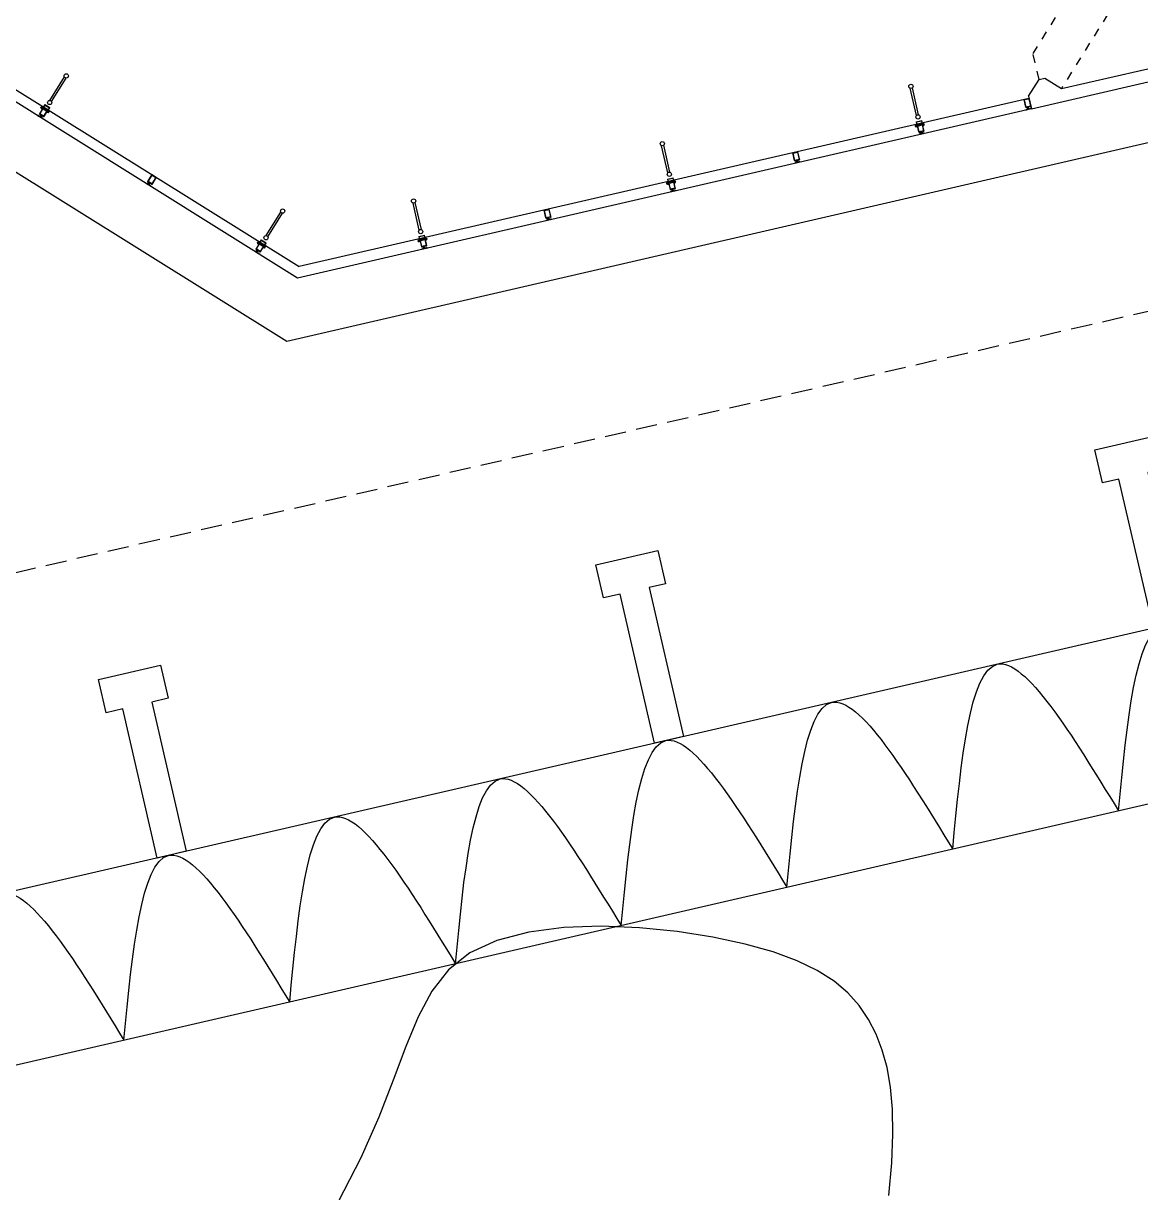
# Model space of a CAD drawing. Extents: x -1592 to 8, y 0 to 418.
# Drawn here: x -1521.29 to -1508.15, y 317.21 to 330.96 of the extents above; entities that cross this region are included whole.
import ezdxf

# ---------------------------------------------------------------- set-up
doc = ezdxf.new("R2010")
doc.units = 0
doc.header["$LTSCALE"] = 0.5
doc.header["$MEASUREMENT"] = 0
doc.linetypes.add('HIDDEN', pattern=[0.375, 0.25, -0.125])
for name, color, linetype in [('columnas', 4, 'CONTINUOUS'), ('paredes', 1, 'CONTINUOUS'), ('PROYECCIONES', 6, 'HIDDEN'), ('TALUD', 5, 'CONTINUOUS'), ('TEXT', 5, 'CONTINUOUS'), ('texturas', 6, 'CONTINUOUS'), ('UCR-CURVAS1', 1, 'CONTINUOUS'), ('ventanas', 1, 'CONTINUOUS'), ('vidrio', 6, 'CONTINUOUS')]:
    doc.layers.add(name, color=color, linetype=linetype)
doc.styles.add('SANSSERIF', font='sas_____.pfb')
doc.dimstyles.new('1-500', dxfattribs={"dimscale": 5.556, "dimtxt": 0.18, "dimasz": 0.18, "dimexe": 0.18, "dimexo": 0.063, "dimgap": 0.09, "dimtad": 2, "dimtih": 1, "dimtoh": 1, "dimzin": 0, "dimdsep": 46, "dimtxsty": 'SANSSERIF', "dimcen": 0.09, "dimclrd": 6, "dimclre": 6, "dimclrt": 1, "dimaunit": 1, "dimadec": 3, "dimazin": 0, "dimtfac": 1, "dimtofl": 0, "dimtmove": 0, "dimatfit": 3, "dimfxl": 1, "dimtolj": 1, "dimtzin": 0, "dimarcsym": 0})

# ---------------------------------------------------------------- blocks, each defined once
blk = doc.blocks.new('apoymuro-cortina')
at = {"layer": 'vidrio', "color": 1, "linetype": 'Continuous'}
for p, q in [((0, 0), (-0.099, 0)), ((0, -0.057), (0, 0)), ((-0.125, -0.001), (-0.125, -0.057)), ((-0.119, 0), (-0.124, 0)), ((-0.124, -0.057), (-0.119, -0.057)), ((-0.122, -0.01), (-0.122, -0.003)), ((-0.122, -0.032), (-0.122, -0.013)), ((-0.096, -0.032), (-0.122, -0.032)), ((-0.122, -0.035), (-0.096, -0.035)), ((-0.122, -0.044), (-0.122, -0.035)), ((-0.122, -0.054), (-0.122, -0.048)), ((-0.121, -0.003), (-0.12, -0.003)), ((-0.12, -0.01), (-0.121, -0.01)), ((-0.121, -0.013), (-0.119, -0.013)), ((-0.119, -0.045), (-0.121, -0.045)), ((-0.121, -0.047), (-0.12, -0.047)), ((-0.12, -0.055), (-0.121, -0.055)), ((-0.12, -0.003), (-0.12, -0.004)), ((-0.12, -0.009), (-0.12, -0.01)), ((-0.12, -0.047), (-0.12, -0.048)), ((-0.12, -0.054), (-0.12, -0.055)), ((-0.119, -0.004), (-0.119, -0.001)), ((-0.119, -0.012), (-0.119, -0.009)), ((-0.119, -0.048), (-0.119, -0.045)), ((-0.119, -0.057), (-0.119, -0.054)), ((-0.1, -0.001), (-0.1, -0.004)), ((-0.1, -0.009), (-0.1, -0.012)), ((-0.1, -0.045), (-0.1, -0.048)), ((-0.1, -0.054), (-0.1, -0.057)), ((-0.099, -0.013), (-0.097, -0.013)), ((-0.097, -0.045), (-0.099, -0.045)), ((-0.099, -0.057), (-0.094, -0.057)), ((-0.098, -0.003), (-0.097, -0.003)), ((-0.098, -0.004), (-0.098, -0.003)), ((-0.098, -0.01), (-0.098, -0.009)), ((-0.097, -0.01), (-0.098, -0.01)), ((-0.098, -0.047), (-0.097, -0.047)), ((-0.098, -0.048), (-0.098, -0.047)), ((-0.098, -0.055), (-0.098, -0.054)), ((-0.097, -0.055), (-0.098, -0.055)), ((-0.096, -0.003), (-0.096, -0.01)), ((-0.096, -0.013), (-0.096, -0.032)), ((-0.096, -0.035), (-0.096, -0.044)), ((-0.096, -0.048), (-0.096, -0.054)), ((-0.094, -0.057), (0, -0.057)), ((-0.093, -0.003), (-0.093, -0.054)), ((-0.004, -0.003), (-0.093, -0.003)), ((-0.093, -0.055), (-0.004, -0.055)), ((-0.003, -0.054), (-0.003, -0.003))]:
    blk.add_line(p, q, dxfattribs=at)
at = {"layer": 'vidrio', "linetype": 'Continuous'}
for p, q in [((-0.04, 0.002), (-0.04, 0.005)), ((-0.04, 0.005), (0.031, 0.005)), ((0.027, 0.002), (-0.04, 0.002)), ((-0.032, 0.006), (-0.032, 0.008)), ((-0.032, 0.008), (-0.006, 0.008)), ((-0.006, 0.006), (-0.032, 0.006)), ((-0.009, 0.01), (-0.029, 0.01)), ((-0.029, 0.01), (-0.029, 0.008)), ((-0.029, 0.008), (-0.009, 0.008)), ((-0.028, 0.011), (-0.028, 0.02)), ((-0.026, 0.021), (-0.011, 0.021)), ((-0.011, 0.011), (-0.026, 0.011)), ((-0.024, 0.02), (-0.024, 0.011)), ((-0.015, 0.021), (-0.023, 0.021)), ((-0.014, 0.011), (-0.014, 0.02)), ((-0.009, 0.02), (-0.009, 0.011)), ((-0.009, 0.008), (-0.009, 0.01)), ((-0.006, 0.008), (-0.006, 0.006)), ((0.027, -0.059), (0.027, 0.002)), ((0.031, -0.063), (0.031, 0.005)), ((-0.105, -0.044), (-0.113, -0.044)), ((-0.04, -0.059), (0.027, -0.059)), ((-0.04, -0.063), (-0.04, -0.059)), ((0.031, -0.063), (-0.04, -0.063)), ((-0.032, -0.063), (-0.032, -0.065)), ((-0.006, -0.063), (-0.032, -0.063)), ((-0.032, -0.065), (-0.006, -0.065)), ((-0.029, -0.068), (-0.029, -0.065)), ((-0.029, -0.065), (-0.009, -0.065)), ((-0.009, -0.068), (-0.029, -0.068)), ((-0.028, -0.069), (-0.028, -0.078)), ((-0.011, -0.068), (-0.026, -0.068)), ((-0.026, -0.078), (-0.011, -0.078)), ((-0.013, -0.005), (-0.025, -0.005)), ((-0.025, -0.005), (-0.025, -0.052)), ((-0.025, -0.052), (-0.013, -0.052)), ((-0.025, -0.083), (-0.025, -0.078)), ((-0.013, -0.079), (-0.025, -0.079)), ((-0.013, -0.081), (-0.025, -0.081)), ((-0.025, -0.083), (-0.024, -0.084)), ((-0.013, -0.083), (-0.025, -0.083)), ((-0.024, -0.078), (-0.024, -0.069)), ((-0.014, -0.084), (-0.024, -0.084)), ((-0.015, -0.078), (-0.023, -0.078)), ((-0.015, -0.08), (-0.023, -0.08)), ((-0.015, -0.082), (-0.023, -0.082)), ((-0.019, -0.084), (-0.019, -0.084)), ((-0.014, -0.069), (-0.014, -0.078)), ((-0.013, -0.083), (-0.014, -0.084)), ((-0.013, -0.052), (-0.013, -0.005)), ((-0.013, -0.083), (-0.013, -0.078)), ((-0.009, -0.065), (-0.009, -0.068)), ((-0.009, -0.078), (-0.009, -0.069)), ((-0.006, -0.065), (-0.006, -0.063))]:
    blk.add_line(p, q, dxfattribs=at)
at = {"layer": 'vidrio', "color": 1, "linetype": 'Continuous', "extrusion": (0, 0, -1)}
for centre, major_axis, start_param, end_param in [((-0.099, -0.001), (0.000451, -0.000451), 2.356194, 3.926991), ((-0.124, -0.001), (0.000451, -0.000451), 2.356194, 3.926991), ((-0.124, -0.057), (0.000451, 0.000451), 2.356194, 3.926991), ((-0.121, -0.003), (0.000451, -0.000451), 2.356194, 3.926991), ((-0.121, -0.01), (0.000451, 0.000451), 2.356194, 3.926991), ((-0.121, -0.013), (0.000451, -0.000451), 2.356194, 3.926991), ((-0.121, -0.044), (0.000451, 0.000451), 2.356194, 3.926991), ((-0.121, -0.048), (0.000451, -0.000451), 2.356194, 3.926991), ((-0.121, -0.054), (0.000451, 0.000451), 2.356194, 3.926991), ((-0.119, -0.004), (0.000451, 0.000451), 2.356194, 3.926991), ((-0.119, -0.009), (0.000451, -0.000451), 2.356194, 3.926991), ((-0.119, -0.048), (0.000451, 0.000451), 2.356194, 3.926991), ((-0.119, -0.054), (0.000451, -0.000451), 2.356194, 3.926991), ((-0.119, -0.001), (0.000451, -0.000451), 3.926991, 5.497787), ((-0.119, -0.004), (0.000451, -0.000451), -0.785398, 0.785398), ((-0.119, -0.009), (0.000451, -0.000451), 3.926991, 5.497787), ((-0.119, -0.012), (0.000451, -0.000451), -0.785398, 0.785398), ((-0.119, -0.045), (0.000451, -0.000451), 3.926991, 5.497787), ((-0.119, -0.048), (0.000451, -0.000451), -0.785398, 0.785398), ((-0.119, -0.054), (0.000451, -0.000451), 3.926991, 5.497787), ((-0.119, -0.057), (0.000451, -0.000451), -0.785398, 0.785398), ((-0.099, -0.004), (0.000451, 0.000451), 2.356194, 3.926991), ((-0.099, -0.009), (0.000451, -0.000451), 2.356194, 3.926991), ((-0.099, -0.012), (0.000451, 0.000451), 2.356194, 3.926991), ((-0.099, -0.045), (0.000451, -0.000451), 2.356194, 3.926991), ((-0.099, -0.048), (0.000451, 0.000451), 2.356194, 3.926991), ((-0.099, -0.054), (0.000451, -0.000451), 2.356194, 3.926991), ((-0.099, -0.057), (0.000451, 0.000451), 2.356194, 3.926991), ((-0.099, -0.004), (0.000451, -0.000451), -0.785398, 0.785398), ((-0.099, -0.009), (0.000451, -0.000451), 3.926991, 5.497787), ((-0.099, -0.048), (0.000451, -0.000451), -0.785398, 0.785398), ((-0.099, -0.054), (0.000451, -0.000451), 3.926991, 5.497787), ((-0.097, -0.003), (0.000451, 0.000451), 5.497787, 7.068583), ((-0.097, -0.01), (0.000451, -0.000451), -0.785398, 0.785398), ((-0.097, -0.013), (0.000451, -0.000451), 3.926991, 5.497787), ((-0.097, -0.044), (0.000451, -0.000451), -0.785398, 0.785398), ((-0.097, -0.048), (0.000451, 0.000451), 5.497787, 7.068583), ((-0.093, -0.003), (0.000361, 0.000361), 3.926991, 5.497787), ((-0.093, -0.054), (0.000361, 0.000361), 2.356194, 3.926991)]:
    blk.add_ellipse(centre, major_axis=major_axis, ratio=1, start_param=start_param, end_param=end_param, dxfattribs=at)
at = {"layer": 'vidrio', "linetype": 'Continuous', "extrusion": (0, 0, -1)}
for centre, major_axis, start_param, end_param in [((-0.026, 0.016), (0.00325, -0.00325), 3.399063, 4.454918), ((-0.026, 0.015), (0.00325, -0.00325), 0.257471, 1.313326), ((-0.019, 0), (0.0144, -0.0144), 3.678281, 4.175701), ((-0.019, 0.031), (0.0144, 0.0144), 2.107484, 2.604904), ((-0.011, 0.016), (0.00325, -0.00325), 3.399063, 4.454918), ((-0.011, 0.015), (0.00325, -0.00325), 0.257471, 1.313326), ((-0.026, -0.073), (0.00325, 0.00325), 4.96986, 6.025715), ((-0.026, -0.074), (0.00325, 0.00325), 1.828267, 2.884122), ((-0.019, -0.088), (0.0144, 0.0144), 5.249077, 5.746497), ((-0.019, -0.058), (0.0144, -0.0144), 0.536688, 1.034108), ((-0.011, -0.073), (0.00325, 0.00325), 4.96986, 6.025715), ((-0.011, -0.074), (0.00325, 0.00325), 1.828267, 2.884122)]:
    blk.add_ellipse(centre, major_axis=major_axis, ratio=1, start_param=start_param, end_param=end_param, dxfattribs=at)
at = {"layer": 'vidrio', "color": 5, "linetype": 'Continuous', "extrusion": (0, 0, -1)}
for centre, major_axis, start_param, end_param in [((-0.004, -0.003), (0.000361, -0.000361), 3.926991, 5.497787), ((-0.004, -0.054), (0.000361, 0.000361), 0.785398, 2.356194)]:
    blk.add_ellipse(centre, major_axis=major_axis, ratio=1, start_param=start_param, end_param=end_param, dxfattribs=at)

msp = doc.modelspace()

# ---------------------------------------------------------------- linework, layer by layer
at = {"layer": 'columnas', "color": 3}
for points in [[(-1507.659, 323.924), (-1508, 323.845), (-1508.405, 325.599), (-1508.6, 325.554), (-1508.689, 325.944), (-1507.959, 326.113), (-1507.869, 325.723), (-1508.064, 325.678), (-1507.659, 323.924)], [(-1513.526, 322.571), (-1513.867, 322.492), (-1514.271, 324.246), (-1514.466, 324.201), (-1514.556, 324.591), (-1513.825, 324.759), (-1513.735, 324.369), (-1513.93, 324.324), (-1513.526, 322.571)], [(-1519.372, 321.222), (-1519.713, 321.143), (-1520.118, 322.897), (-1520.313, 322.852), (-1520.403, 323.242), (-1519.672, 323.411), (-1519.582, 323.021), (-1519.777, 322.976), (-1519.372, 321.222)]]:
    msp.add_lwpolyline(points, dxfattribs=at)
at = {"layer": 'paredes'}
for p, q in [((-1509.079, 330.19), (-1506.848, 330.705)), ((-1509.435, 329.954), (-1506.754, 330.572)), ((-1509.469, 330.1), (-1509.345, 330.298)), ((-1509.345, 330.298), (-1509.276, 330.314)), ((-1509.276, 330.314), (-1509.079, 330.19)), ((-1509.469, 330.1), (-1509.435, 329.954)), ((-1509.469, 330.1), (-1509.435, 329.954))]:
    msp.add_line(p, q, dxfattribs=at)
at = {"layer": 'paredes', "color": 6}
msp.add_line((-1509.435, 329.954), (-1518.064, 327.963), dxfattribs=at)
at = {"layer": 'PROYECCIONES', "ltscale": 0.8}
for p, q in [((-1509.415, 330.602), (-1506.257, 335.654)), ((-1508.008, 331.91), (-1509.082, 330.192)), ((-1509.345, 330.298), (-1509.415, 330.602))]:
    msp.add_line(p, q, dxfattribs=at)
at = {"layer": 'PROYECCIONES', "color": 1, "ltscale": 2}
msp.add_line((-1501.048, 329.187), (-1522.115, 324.327), dxfattribs=at)
at = {"layer": 'PROYECCIONES', "color": 6}
for p, q in [((-1515.138, 328.668), (-1515.139, 328.668)), ((-1515.104, 328.658), (-1515.105, 328.666))]:
    msp.add_line(p, q, dxfattribs=at)
at = {"layer": 'TALUD'}
for p, q in [((-1499.961, 325.7), (-1522.502, 320.5)), ((-1497.563, 324.2), (-1524.002, 318.101))]:
    msp.add_line(p, q, dxfattribs=at)
at = {"layer": 'texturas', "color": 1}
for p, q in [((-1506.314, 329.956), (-1518.19, 327.216)), ((-1518.19, 327.216), (-1521.727, 329.427))]:
    msp.add_line(p, q, dxfattribs=at)
at = {"layer": 'texturas'}
for points in [[(-1508.411, 321.698), (-1507.886, 323.871), (-1506.462, 322.147)], [(-1510.36, 321.248), (-1509.835, 323.422), (-1508.411, 321.698)], [(-1512.309, 320.799), (-1511.784, 322.972), (-1510.36, 321.248)], [(-1514.258, 320.349), (-1513.733, 322.523), (-1512.309, 320.799)], [(-1516.206, 319.9), (-1515.682, 322.073), (-1514.258, 320.349)], [(-1518.155, 319.45), (-1517.63, 321.624), (-1516.206, 319.9)], [(-1520.104, 319), (-1519.579, 321.174), (-1518.155, 319.45)], [(-1520.104, 319), (-1519.579, 321.174), (-1518.155, 319.45)], [(-1522.053, 318.551), (-1521.528, 320.725), (-1520.104, 319)]]:
    msp.add_spline(points, degree=3, dxfattribs=at)
at = {"layer": 'UCR-CURVAS1', "color": 6, "elevation": 1219}
msp.add_lwpolyline([(-1511.11, 317.174), (-1511.076, 317.559), (-1511.062, 317.896), (-1511.068, 318.191), (-1511.091, 318.45), (-1511.132, 318.68), (-1511.189, 318.885), (-1511.261, 319.072), (-1511.35, 319.245), (-1511.458, 319.407), (-1511.592, 319.556), (-1511.754, 319.694), (-1511.952, 319.82), (-1512.189, 319.934), (-1512.47, 320.038), (-1512.8, 320.131), (-1513.181, 320.213), (-1513.601, 320.279), (-1514.043, 320.323), (-1514.491, 320.34), (-1514.931, 320.325), (-1515.345, 320.271), (-1515.719, 320.174), (-1516.036, 320.028), (-1516.286, 319.828), (-1516.483, 319.576), (-1516.644, 319.274), (-1516.789, 318.925), (-1516.937, 318.531), (-1517.107, 318.094), (-1517.317, 317.617), (-1517.585, 317.102)], dxfattribs=at)
at = {"layer": 'ventanas'}
for p in [(-1521.515, 330.267), (-1509.463, 330.076)]:
    msp.add_line(p, (-1518.042, 328.097), dxfattribs=at)
at = {"layer": 'vidrio', "color": 6}
for p, q in [((-1520.977, 330.052), (-1520.804, 330.328)), ((-1520.955, 330.039), (-1520.783, 330.315)), ((-1518.064, 327.963), (-1521.632, 330.193)), ((-1521.075, 329.859), (-1521.071, 329.866)), ((-1510.71, 329.672), (-1510.712, 329.68)), ((-1512.18, 329.333), (-1512.182, 329.341)), ((-1519.803, 329.064), (-1519.799, 329.071)), ((-1513.642, 328.995), (-1513.644, 329.003)), ((-1518.433, 328.462), (-1518.26, 328.738)), ((-1518.412, 328.448), (-1518.239, 328.725))]:
    msp.add_line(p, q, dxfattribs=at)
at = {"layer": 'vidrio', "color": 1}
for p, q in [((-1510.785, 329.876), (-1510.858, 330.194)), ((-1510.761, 329.882), (-1510.834, 330.199)), ((-1513.708, 329.202), (-1513.782, 329.519)), ((-1513.684, 329.207), (-1513.757, 329.525)), ((-1516.632, 328.527), (-1516.705, 328.845)), ((-1516.607, 328.533), (-1516.681, 328.85))]:
    msp.add_line(p, q, dxfattribs=at)
at = {"layer": 'vidrio', "color": 1, "linetype": 'Continuous'}
for p, q in [((-1509.519, 330.063), (-1509.463, 330.076)), ((-1509.498, 329.972), (-1509.519, 330.063)), ((-1509.515, 330.061), (-1509.466, 330.072)), ((-1509.495, 329.973), (-1509.515, 330.06)), ((-1509.497, 329.967), (-1509.498, 329.972)), ((-1509.445, 329.984), (-1509.495, 329.973)), ((-1509.488, 329.971), (-1509.494, 329.97)), ((-1509.487, 329.969), (-1509.487, 329.971)), ((-1509.485, 329.971), (-1509.484, 329.969)), ((-1509.475, 329.974), (-1509.484, 329.972)), ((-1509.47, 329.949), (-1509.475, 329.974)), ((-1509.454, 329.979), (-1509.473, 329.975)), ((-1509.473, 329.975), (-1509.467, 329.95)), ((-1509.465, 330.072), (-1509.445, 329.985)), ((-1509.463, 330.076), (-1509.441, 329.979)), ((-1509.453, 329.977), (-1509.454, 329.979)), ((-1509.449, 329.977), (-1509.452, 329.976)), ((-1509.444, 329.981), (-1509.451, 329.98)), ((-1509.451, 329.979), (-1509.451, 329.978)), ((-1509.451, 329.978), (-1509.45, 329.978)), ((-1509.445, 329.979), (-1509.443, 329.98)), ((-1509.443, 329.98), (-1509.444, 329.981)), ((-1509.441, 329.979), (-1509.444, 329.978)), ((-1509.493, 329.967), (-1509.496, 329.966)), ((-1509.495, 329.969), (-1509.494, 329.968)), ((-1509.494, 329.968), (-1509.493, 329.968)), ((-1509.492, 329.947), (-1509.489, 329.948)), ((-1509.491, 329.942), (-1509.492, 329.947)), ((-1509.435, 329.954), (-1509.49, 329.941)), ((-1509.489, 329.947), (-1509.489, 329.945)), ((-1509.488, 329.947), (-1509.489, 329.947)), ((-1509.488, 329.969), (-1509.487, 329.969)), ((-1509.485, 329.969), (-1509.488, 329.968)), ((-1509.488, 329.945), (-1509.482, 329.946)), ((-1509.484, 329.949), (-1509.48, 329.95)), ((-1509.482, 329.948), (-1509.483, 329.948)), ((-1509.482, 329.947), (-1509.482, 329.948)), ((-1509.48, 329.95), (-1509.479, 329.948)), ((-1509.478, 329.947), (-1509.47, 329.949)), ((-1509.467, 329.95), (-1509.449, 329.954)), ((-1509.448, 329.955), (-1509.449, 329.957)), ((-1509.448, 329.957), (-1509.445, 329.958)), ((-1509.446, 329.957), (-1509.446, 329.955)), ((-1509.445, 329.957), (-1509.446, 329.957)), ((-1509.445, 329.955), (-1509.439, 329.956)), ((-1509.44, 329.959), (-1509.437, 329.96)), ((-1509.439, 329.958), (-1509.44, 329.958)), ((-1509.438, 329.957), (-1509.439, 329.958)), ((-1509.436, 329.96), (-1509.435, 329.955)), ((-1512.24, 329.435), (-1512.184, 329.448)), ((-1512.219, 329.344), (-1512.24, 329.435)), ((-1512.236, 329.433), (-1512.186, 329.444)), ((-1512.216, 329.346), (-1512.236, 329.432)), ((-1512.186, 329.444), (-1512.166, 329.357)), ((-1512.184, 329.448), (-1512.161, 329.352)), ((-1512.217, 329.339), (-1512.219, 329.344)), ((-1512.213, 329.339), (-1512.217, 329.338)), ((-1512.166, 329.357), (-1512.215, 329.345)), ((-1512.209, 329.344), (-1512.215, 329.342)), ((-1512.215, 329.342), (-1512.215, 329.34)), ((-1512.215, 329.34), (-1512.214, 329.34)), ((-1512.212, 329.314), (-1512.213, 329.319)), ((-1512.212, 329.32), (-1512.209, 329.321)), ((-1512.156, 329.326), (-1512.211, 329.314)), ((-1512.21, 329.319), (-1512.21, 329.318)), ((-1512.209, 329.319), (-1512.21, 329.319)), ((-1512.209, 329.342), (-1512.208, 329.342)), ((-1512.205, 329.341), (-1512.209, 329.34)), ((-1512.209, 329.317), (-1512.203, 329.319)), ((-1512.208, 329.342), (-1512.208, 329.343)), ((-1512.196, 329.347), (-1512.205, 329.345)), ((-1512.205, 329.344), (-1512.205, 329.342)), ((-1512.204, 329.322), (-1512.201, 329.322)), ((-1512.203, 329.321), (-1512.204, 329.32)), ((-1512.202, 329.319), (-1512.203, 329.321)), ((-1512.2, 329.322), (-1512.2, 329.32)), ((-1512.199, 329.319), (-1512.19, 329.322)), ((-1512.19, 329.322), (-1512.196, 329.347)), ((-1512.175, 329.351), (-1512.193, 329.347)), ((-1512.193, 329.347), (-1512.187, 329.322)), ((-1512.187, 329.322), (-1512.169, 329.326)), ((-1512.174, 329.349), (-1512.174, 329.351)), ((-1512.17, 329.349), (-1512.173, 329.349)), ((-1512.172, 329.352), (-1512.172, 329.35)), ((-1512.172, 329.35), (-1512.17, 329.35)), ((-1512.165, 329.354), (-1512.171, 329.352)), ((-1512.169, 329.33), (-1512.166, 329.331)), ((-1512.169, 329.327), (-1512.169, 329.329)), ((-1512.167, 329.329), (-1512.166, 329.328)), ((-1512.165, 329.329), (-1512.167, 329.329)), ((-1512.166, 329.327), (-1512.159, 329.329)), ((-1512.165, 329.352), (-1512.164, 329.352)), ((-1512.162, 329.351), (-1512.165, 329.35)), ((-1512.164, 329.352), (-1512.164, 329.353)), ((-1512.161, 329.332), (-1512.158, 329.332)), ((-1512.159, 329.331), (-1512.16, 329.33)), ((-1512.159, 329.329), (-1512.159, 329.331)), ((-1512.157, 329.332), (-1512.156, 329.327)), ((-1519.822, 329.099), (-1519.773, 329.179)), ((-1519.819, 329.099), (-1519.772, 329.174)), ((-1519.724, 329.148), (-1519.776, 329.064)), ((-1519.728, 329.147), (-1519.775, 329.071)), ((-1519.773, 329.179), (-1519.724, 329.148)), ((-1519.771, 329.174), (-1519.728, 329.147)), ((-1519.839, 329.073), (-1519.836, 329.077)), ((-1519.791, 329.042), (-1519.838, 329.072)), ((-1519.835, 329.078), (-1519.832, 329.076)), ((-1519.834, 329.076), (-1519.835, 329.074)), ((-1519.835, 329.073), (-1519.829, 329.07)), ((-1519.833, 329.075), (-1519.834, 329.076)), ((-1519.828, 329.071), (-1519.829, 329.072)), ((-1519.828, 329.073), (-1519.825, 329.072)), ((-1519.828, 329.07), (-1519.828, 329.071)), ((-1519.825, 329.071), (-1519.826, 329.069)), ((-1519.826, 329.068), (-1519.818, 329.063)), ((-1519.825, 329.095), (-1519.822, 329.099)), ((-1519.822, 329.092), (-1519.825, 329.094)), ((-1519.822, 329.095), (-1519.823, 329.094)), ((-1519.823, 329.094), (-1519.822, 329.093)), ((-1519.816, 329.092), (-1519.821, 329.095)), ((-1519.776, 329.071), (-1519.819, 329.098)), ((-1519.815, 329.088), (-1519.818, 329.089)), ((-1519.818, 329.063), (-1519.805, 329.085)), ((-1519.817, 329.091), (-1519.816, 329.09)), ((-1519.816, 329.09), (-1519.815, 329.091)), ((-1519.802, 329.084), (-1519.816, 329.062)), ((-1519.816, 329.062), (-1519.8, 329.052)), ((-1519.813, 329.09), (-1519.814, 329.088)), ((-1519.805, 329.085), (-1519.812, 329.09)), ((-1519.786, 329.074), (-1519.802, 329.084)), ((-1519.799, 329.052), (-1519.798, 329.054)), ((-1519.797, 329.054), (-1519.794, 329.052)), ((-1519.796, 329.052), (-1519.797, 329.051)), ((-1519.797, 329.05), (-1519.791, 329.046)), ((-1519.795, 329.051), (-1519.796, 329.052)), ((-1519.79, 329.048), (-1519.791, 329.049)), ((-1519.79, 329.05), (-1519.787, 329.048)), ((-1519.79, 329.047), (-1519.79, 329.048)), ((-1519.787, 329.047), (-1519.79, 329.043)), ((-1519.787, 329.071), (-1519.786, 329.073)), ((-1519.784, 329.069), (-1519.787, 329.07)), ((-1519.784, 329.071), (-1519.785, 329.07)), ((-1519.785, 329.07), (-1519.784, 329.07)), ((-1519.778, 329.068), (-1519.783, 329.072)), ((-1519.777, 329.064), (-1519.78, 329.066)), ((-1519.779, 329.067), (-1519.778, 329.066)), ((-1519.778, 329.066), (-1519.777, 329.067)), ((-1515.163, 328.761), (-1515.107, 328.774)), ((-1515.142, 328.67), (-1515.163, 328.761)), ((-1515.159, 328.759), (-1515.109, 328.77)), ((-1515.139, 328.671), (-1515.159, 328.758)), ((-1515.109, 328.77), (-1515.089, 328.683)), ((-1515.107, 328.774), (-1515.085, 328.678)), ((-1515.141, 328.665), (-1515.142, 328.67)), ((-1515.137, 328.665), (-1515.14, 328.664)), ((-1515.089, 328.682), (-1515.139, 328.671)), ((-1515.139, 328.667), (-1515.138, 328.666)), ((-1515.132, 328.669), (-1515.138, 328.668)), ((-1515.138, 328.666), (-1515.137, 328.666)), ((-1515.136, 328.645), (-1515.132, 328.646)), ((-1515.135, 328.64), (-1515.136, 328.645)), ((-1515.079, 328.652), (-1515.134, 328.639)), ((-1515.133, 328.645), (-1515.133, 328.643)), ((-1515.132, 328.645), (-1515.133, 328.645)), ((-1515.132, 328.667), (-1515.131, 328.668)), ((-1515.129, 328.667), (-1515.132, 328.666)), ((-1515.132, 328.643), (-1515.126, 328.644)), ((-1515.131, 328.668), (-1515.131, 328.669)), ((-1515.129, 328.669), (-1515.128, 328.667)), ((-1515.119, 328.672), (-1515.128, 328.67)), ((-1515.127, 328.647), (-1515.124, 328.648)), ((-1515.126, 328.646), (-1515.127, 328.646)), ((-1515.126, 328.645), (-1515.126, 328.646)), ((-1515.124, 328.648), (-1515.123, 328.646)), ((-1515.122, 328.645), (-1515.113, 328.647)), ((-1515.113, 328.647), (-1515.119, 328.672)), ((-1515.098, 328.677), (-1515.116, 328.673)), ((-1515.116, 328.673), (-1515.111, 328.648)), ((-1515.111, 328.648), (-1515.093, 328.652)), ((-1515.097, 328.675), (-1515.098, 328.677)), ((-1515.093, 328.675), (-1515.096, 328.674)), ((-1515.088, 328.679), (-1515.095, 328.678)), ((-1515.095, 328.677), (-1515.095, 328.676)), ((-1515.095, 328.676), (-1515.093, 328.676)), ((-1515.092, 328.656), (-1515.089, 328.656)), ((-1515.092, 328.653), (-1515.092, 328.655)), ((-1515.09, 328.655), (-1515.09, 328.653)), ((-1515.089, 328.655), (-1515.09, 328.655)), ((-1515.089, 328.677), (-1515.087, 328.678)), ((-1515.089, 328.653), (-1515.083, 328.654)), ((-1515.087, 328.678), (-1515.088, 328.679)), ((-1515.085, 328.677), (-1515.088, 328.676)), ((-1515.084, 328.657), (-1515.081, 328.658)), ((-1515.082, 328.656), (-1515.084, 328.656)), ((-1515.082, 328.655), (-1515.082, 328.656)), ((-1515.08, 328.658), (-1515.079, 328.653))]:
    msp.add_line(p, q, dxfattribs=at)
at = {"layer": 'vidrio', "linetype": 'Continuous'}
for p, q in [((-1509.482, 329.963), (-1509.48, 329.956)), ((-1512.203, 329.336), (-1512.201, 329.328)), ((-1519.817, 329.082), (-1519.821, 329.075)), ((-1515.126, 328.661), (-1515.124, 328.654))]:
    msp.add_line(p, q, dxfattribs=at)
at = {"layer": 'vidrio'}
msp.add_line((-1516.565, 328.321), (-1516.567, 328.329), dxfattribs=at)
at = {"layer": 'vidrio', "color": 6}
for centre in [(-1520.782, 330.34), (-1520.977, 330.027), (-1518.238, 328.75), (-1518.434, 328.437)]:
    msp.add_circle(centre, 0.025, dxfattribs=at)
at = {"layer": 'vidrio', "color": 1}
for centre in [(-1510.851, 330.217), (-1510.768, 329.858), (-1513.774, 329.543), (-1513.691, 329.183), (-1516.698, 328.869), (-1516.615, 328.509)]:
    msp.add_circle(centre, 0.025, dxfattribs=at)
at = {"layer": 'vidrio', "color": 5, "linetype": 'Continuous'}
for centre, major_axis, start_param, end_param in [((-1509.515, 330.06), (0.000271, 0.000433), 0.785398, 2.356194), ((-1509.465, 330.072), (-0.000433, 0.000271), 3.926991, 5.497787), ((-1519.772, 329.174), (0.000497, 0.000115), 0.785398, 2.356194)]:
    msp.add_ellipse(centre, major_axis=major_axis, ratio=1, start_param=start_param, end_param=end_param, dxfattribs=at)
at = {"layer": 'vidrio', "color": 1, "linetype": 'Continuous'}
for centre, major_axis, start_param, end_param in [((-1509.495, 329.973), (0.000271, 0.000433), 2.356194, 3.926991), ((-1509.488, 329.971), (0.000338, 0.000541), 5.497787, 7.068583), ((-1509.484, 329.972), (-0.000541, 0.000338), -0.785398, 0.785398), ((-1509.454, 329.978), (-0.000541, 0.000338), 3.926991, 5.497787), ((-1509.453, 329.977), (0.000338, 0.000541), 2.356194, 3.926991), ((-1509.451, 329.979), (-0.000541, 0.000338), -0.785398, 0.785398), ((-1509.449, 329.977), (-0.000541, 0.000338), 3.926991, 5.497787), ((-1509.449, 329.977), (-0.000541, 0.000338), 2.356194, 3.926991), ((-1509.445, 329.985), (0.000271, 0.000433), 3.926991, 5.497787), ((-1509.444, 329.979), (-0.000541, 0.000338), -0.785398, 0.785398), ((-1509.444, 329.979), (0.000338, 0.000541), 2.356194, 3.926991), ((-1509.444, 329.981), (0.000338, 0.000541), 5.497787, 7.068583), ((-1509.441, 329.979), (-0.000541, 0.000338), 2.356194, 3.926991), ((-1509.496, 329.967), (0.000338, 0.000541), 2.356194, 3.926991), ((-1509.493, 329.967), (-0.000541, 0.000338), 2.356194, 3.926991), ((-1509.493, 329.967), (-0.000541, 0.000338), 3.926991, 5.497787), ((-1509.491, 329.947), (-0.000541, 0.000338), -0.785398, 0.785398), ((-1509.49, 329.942), (0.000338, 0.000541), 2.356194, 3.926991), ((-1509.488, 329.969), (-0.000541, 0.000338), -0.785398, 0.785398), ((-1509.488, 329.969), (0.000338, 0.000541), 2.356194, 3.926991), ((-1509.488, 329.948), (-0.000541, 0.000338), 3.926991, 5.497787), ((-1509.489, 329.945), (0.000338, 0.000541), 2.356194, 3.926991), ((-1509.488, 329.948), (-0.000541, 0.000338), 2.356194, 3.926991), ((-1509.485, 329.969), (-0.000541, 0.000338), 2.356194, 3.926991), ((-1509.483, 329.949), (-0.000541, 0.000338), -0.785398, 0.785398), ((-1509.483, 329.949), (0.000338, 0.000541), 2.356194, 3.926991), ((-1509.482, 329.947), (-0.000541, 0.000338), 2.356194, 3.926991), ((-1509.48, 329.949), (-0.000541, 0.000338), 3.926991, 5.497787), ((-1509.479, 329.948), (0.000338, 0.000541), 2.356194, 3.926991), ((-1509.448, 329.957), (-0.000541, 0.000338), -0.785398, 0.785398), ((-1509.449, 329.955), (-0.000541, 0.000338), 2.356194, 3.926991), ((-1509.445, 329.955), (0.000338, 0.000541), 2.356194, 3.926991), ((-1509.445, 329.958), (-0.000541, 0.000338), 2.356194, 3.926991), ((-1509.445, 329.958), (-0.000541, 0.000338), 3.926991, 5.497787), ((-1509.44, 329.959), (-0.000541, 0.000338), -0.785398, 0.785398), ((-1509.44, 329.959), (0.000338, 0.000541), 2.356194, 3.926991), ((-1509.439, 329.957), (-0.000541, 0.000338), 2.356194, 3.926991), ((-1509.437, 329.959), (-0.000541, 0.000338), 3.926991, 5.497787), ((-1509.436, 329.954), (-0.000541, 0.000338), 2.356194, 3.926991), ((-1512.217, 329.339), (0.000338, 0.000541), 2.356194, 3.926991), ((-1512.216, 329.346), (0.000271, 0.000433), 2.356194, 3.926991), ((-1512.214, 329.34), (-0.000541, 0.000338), 3.926991, 5.497787), ((-1512.214, 329.34), (-0.000541, 0.000338), 2.356194, 3.926991), ((-1512.212, 329.319), (-0.000541, 0.000338), -0.785398, 0.785398), ((-1512.211, 329.314), (0.000338, 0.000541), 2.356194, 3.926991), ((-1512.209, 329.318), (0.000338, 0.000541), 2.356194, 3.926991), ((-1512.208, 329.343), (0.000338, 0.000541), 5.497787, 7.068583), ((-1512.209, 329.341), (-0.000541, 0.000338), -0.785398, 0.785398), ((-1512.209, 329.341), (0.000338, 0.000541), 2.356194, 3.926991), ((-1512.209, 329.32), (-0.000541, 0.000338), 3.926991, 5.497787), ((-1512.209, 329.32), (-0.000541, 0.000338), 2.356194, 3.926991), ((-1512.205, 329.344), (-0.000541, 0.000338), -0.785398, 0.785398), ((-1512.206, 329.342), (-0.000541, 0.000338), 2.356194, 3.926991), ((-1512.204, 329.321), (-0.000541, 0.000338), -0.785398, 0.785398), ((-1512.204, 329.321), (0.000338, 0.000541), 2.356194, 3.926991), ((-1512.203, 329.319), (-0.000541, 0.000338), 2.356194, 3.926991), ((-1512.201, 329.322), (-0.000541, 0.000338), 3.926991, 5.497787), ((-1512.199, 329.32), (0.000338, 0.000541), 2.356194, 3.926991), ((-1512.175, 329.351), (-0.000541, 0.000338), 3.926991, 5.497787), ((-1512.173, 329.349), (0.000338, 0.000541), 2.356194, 3.926991), ((-1512.171, 329.352), (-0.000541, 0.000338), -0.785398, 0.785398), ((-1512.17, 329.35), (-0.000541, 0.000338), 3.926991, 5.497787), ((-1512.17, 329.35), (-0.000541, 0.000338), 2.356194, 3.926991), ((-1512.169, 329.329), (-0.000541, 0.000338), -0.785398, 0.785398), ((-1512.169, 329.327), (-0.000541, 0.000338), 2.356194, 3.926991), ((-1512.166, 329.357), (0.000271, 0.000433), 3.926991, 5.497787), ((-1512.165, 329.351), (-0.000541, 0.000338), -0.785398, 0.785398), ((-1512.165, 329.351), (0.000338, 0.000541), 2.356194, 3.926991), ((-1512.166, 329.33), (-0.000541, 0.000338), 3.926991, 5.497787), ((-1512.166, 329.328), (0.000338, 0.000541), 2.356194, 3.926991), ((-1512.165, 329.353), (0.000338, 0.000541), 5.497787, 7.068583), ((-1512.166, 329.33), (-0.000541, 0.000338), 2.356194, 3.926991), ((-1512.162, 329.352), (-0.000541, 0.000338), 2.356194, 3.926991), ((-1512.161, 329.331), (-0.000541, 0.000338), -0.785398, 0.785398), ((-1512.161, 329.331), (0.000338, 0.000541), 2.356194, 3.926991), ((-1512.159, 329.329), (-0.000541, 0.000338), 2.356194, 3.926991), ((-1512.157, 329.332), (-0.000541, 0.000338), 3.926991, 5.497787), ((-1512.156, 329.327), (-0.000541, 0.000338), 2.356194, 3.926991), ((-1519.838, 329.073), (0.000622, 0.000143), 2.356194, 3.926991), ((-1519.835, 329.077), (-0.000143, 0.000622), -0.785398, 0.785398), ((-1519.834, 329.074), (0.000622, 0.000143), 2.356194, 3.926991), ((-1519.833, 329.075), (-0.000143, 0.000622), 2.356194, 3.926991), ((-1519.833, 329.075), (-0.000143, 0.000622), 3.926991, 5.497787), ((-1519.828, 329.073), (-0.000143, 0.000622), -0.785398, 0.785398), ((-1519.828, 329.073), (0.000622, 0.000143), 2.356194, 3.926991), ((-1519.829, 329.071), (-0.000143, 0.000622), 2.356194, 3.926991), ((-1519.826, 329.069), (0.000622, 0.000143), 2.356194, 3.926991), ((-1519.825, 329.094), (0.000622, 0.000143), 2.356194, 3.926991), ((-1519.826, 329.071), (-0.000143, 0.000622), 3.926991, 5.497787), ((-1519.822, 329.093), (-0.000143, 0.000622), 3.926991, 5.497787), ((-1519.822, 329.093), (-0.000143, 0.000622), 2.356194, 3.926991), ((-1519.819, 329.098), (0.000497, 0.000115), 2.356194, 3.926991), ((-1519.818, 329.09), (-0.000143, 0.000622), -0.785398, 0.785398), ((-1519.818, 329.09), (0.000622, 0.000143), 2.356194, 3.926991), ((-1519.816, 329.091), (0.000622, 0.000143), 5.497787, 7.068583), ((-1519.815, 329.088), (-0.000143, 0.000622), 2.356194, 3.926991), ((-1519.813, 329.089), (-0.000143, 0.000622), -0.785398, 0.785398), ((-1519.8, 329.052), (-0.000143, 0.000622), 2.356194, 3.926991), ((-1519.798, 329.053), (-0.000143, 0.000622), -0.785398, 0.785398), ((-1519.796, 329.05), (0.000622, 0.000143), 2.356194, 3.926991), ((-1519.795, 329.052), (-0.000143, 0.000622), 2.356194, 3.926991), ((-1519.795, 329.052), (-0.000143, 0.000622), 3.926991, 5.497787), ((-1519.79, 329.049), (-0.000143, 0.000622), -0.785398, 0.785398), ((-1519.79, 329.049), (0.000622, 0.000143), 2.356194, 3.926991), ((-1519.791, 329.047), (-0.000143, 0.000622), 2.356194, 3.926991), ((-1519.79, 329.043), (-0.000143, 0.000622), 2.356194, 3.926991), ((-1519.787, 329.071), (0.000622, 0.000143), 2.356194, 3.926991), ((-1519.788, 329.047), (-0.000143, 0.000622), 3.926991, 5.497787), ((-1519.787, 329.073), (-0.000143, 0.000622), 3.926991, 5.497787), ((-1519.783, 329.071), (-0.000143, 0.000622), -0.785398, 0.785398), ((-1519.784, 329.069), (-0.000143, 0.000622), 3.926991, 5.497787), ((-1519.784, 329.069), (-0.000143, 0.000622), 2.356194, 3.926991), ((-1519.78, 329.066), (-0.000143, 0.000622), -0.785398, 0.785398), ((-1519.78, 329.066), (0.000622, 0.000143), 2.356194, 3.926991), ((-1519.778, 329.068), (0.000622, 0.000143), 5.497787, 7.068583), ((-1519.777, 329.065), (-0.000143, 0.000622), 2.356194, 3.926991), ((-1519.776, 329.071), (0.000497, 0.000115), 3.926991, 5.497787), ((-1515.14, 328.665), (0.000338, 0.000541), 2.356194, 3.926991), ((-1515.139, 328.671), (0.000271, 0.000433), 2.356194, 3.926991), ((-1515.137, 328.665), (-0.000541, 0.000338), 2.356194, 3.926991), ((-1515.137, 328.665), (-0.000541, 0.000338), 3.926991, 5.497787), ((-1515.135, 328.645), (-0.000541, 0.000338), -0.785398, 0.785398), ((-1515.134, 328.64), (0.000338, 0.000541), 2.356194, 3.926991), ((-1515.132, 328.667), (-0.000541, 0.000338), -0.785398, 0.785398), ((-1515.132, 328.667), (0.000338, 0.000541), 2.356194, 3.926991), ((-1515.132, 328.643), (0.000338, 0.000541), 2.356194, 3.926991), ((-1515.132, 328.669), (0.000338, 0.000541), 5.497787, 7.068583), ((-1515.132, 328.646), (-0.000541, 0.000338), 2.356194, 3.926991), ((-1515.132, 328.646), (-0.000541, 0.000338), 3.926991, 5.497787), ((-1515.128, 328.67), (-0.000541, 0.000338), -0.785398, 0.785398), ((-1515.129, 328.667), (-0.000541, 0.000338), 2.356194, 3.926991), ((-1515.127, 328.647), (-0.000541, 0.000338), -0.785398, 0.785398), ((-1515.127, 328.647), (0.000338, 0.000541), 2.356194, 3.926991), ((-1515.126, 328.645), (-0.000541, 0.000338), 2.356194, 3.926991), ((-1515.124, 328.647), (-0.000541, 0.000338), 3.926991, 5.497787), ((-1515.122, 328.646), (0.000338, 0.000541), 2.356194, 3.926991), ((-1515.098, 328.677), (-0.000541, 0.000338), 3.926991, 5.497787), ((-1515.096, 328.675), (0.000338, 0.000541), 2.356194, 3.926991), ((-1515.094, 328.677), (-0.000541, 0.000338), -0.785398, 0.785398), ((-1515.093, 328.676), (-0.000541, 0.000338), 2.356194, 3.926991), ((-1515.093, 328.676), (-0.000541, 0.000338), 3.926991, 5.497787), ((-1515.092, 328.655), (-0.000541, 0.000338), -0.785398, 0.785398), ((-1515.093, 328.653), (-0.000541, 0.000338), 2.356194, 3.926991), ((-1515.089, 328.653), (0.000338, 0.000541), 2.356194, 3.926991), ((-1515.089, 328.683), (0.000271, 0.000433), 3.926991, 5.497787), ((-1515.088, 328.677), (-0.000541, 0.000338), -0.785398, 0.785398), ((-1515.088, 328.677), (0.000338, 0.000541), 2.356194, 3.926991), ((-1515.089, 328.656), (-0.000541, 0.000338), 2.356194, 3.926991), ((-1515.089, 328.656), (-0.000541, 0.000338), 3.926991, 5.497787), ((-1515.088, 328.679), (0.000338, 0.000541), 5.497787, 7.068583), ((-1515.085, 328.677), (-0.000541, 0.000338), 2.356194, 3.926991), ((-1515.084, 328.657), (-0.000541, 0.000338), -0.785398, 0.785398), ((-1515.084, 328.657), (0.000338, 0.000541), 2.356194, 3.926991), ((-1515.083, 328.655), (-0.000541, 0.000338), 2.356194, 3.926991), ((-1515.081, 328.657), (-0.000541, 0.000338), 3.926991, 5.497787), ((-1515.08, 328.653), (-0.000541, 0.000338), 2.356194, 3.926991)]:
    msp.add_ellipse(centre, major_axis=major_axis, ratio=1, start_param=start_param, end_param=end_param, dxfattribs=at)

# ---------------------------------------------------------------- block references
at = {"layer": 'paredes', "color": 6, "xscale": -1}
for p, rotation in [((-1520.996, 329.943), 237.9900000000057), ((-1510.722, 329.785), 282.9900000000067), ((-1513.645, 329.111), 282.9900000000067), ((-1516.568, 328.437), 282.9900000000067), ((-1518.452, 328.353), 237.9900000000057)]:
    msp.add_blockref('apoymuro-cortina', p, dxfattribs=dict(at, rotation=rotation))

# ---------------------------------------------------------------- leaders
at = {"layer": 'TEXT', "annotation_type": 0, "has_hookline": 1, "hookline_direction": 1, "text_width": 11.181}
msp.add_leader([(-1498.069, 329.905), (-1507.689, 303.413), (-1508.689, 303.413)], dimstyle='1-500', override={"dimgap": 0.09, "dimtad": 0}, dxfattribs=at)

doc.saveas('drawing.dxf')
